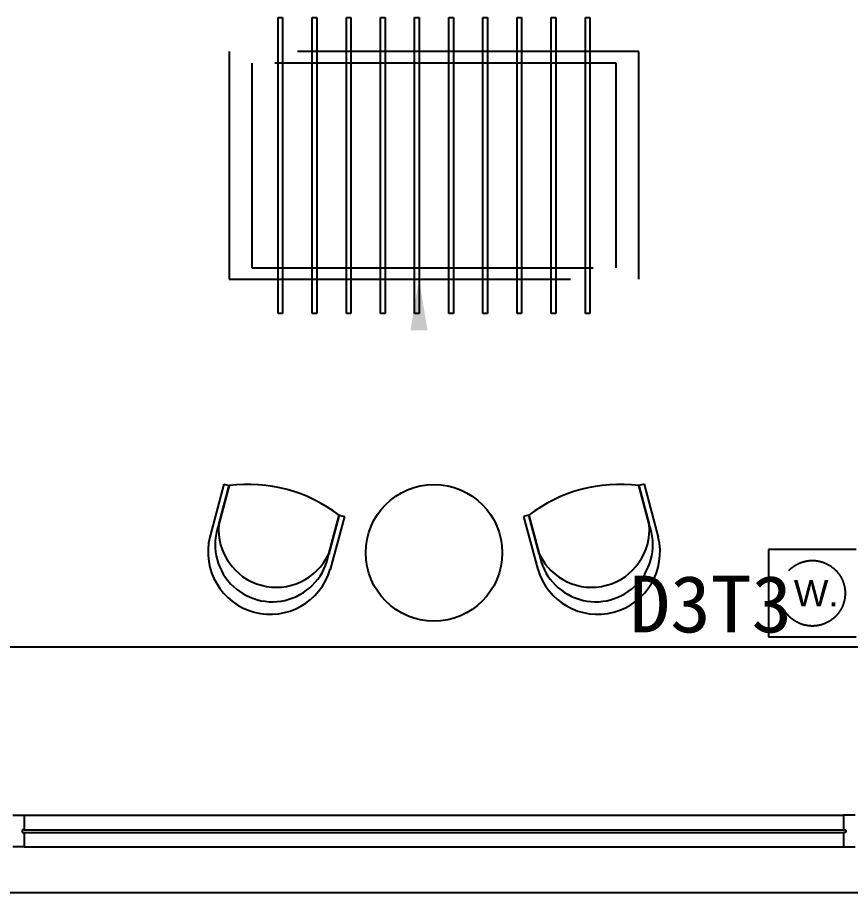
# Model space of a CAD drawing. Header units: millimetres. Extents: x 526420 to 928802, y 401925 to 509768.
# Drawn here: x 889102 to 892762, y 415779 to 419624 of the extents above; entities that cross this region are included whole.
import ezdxf

# ---------------------------------------------------------------- set-up
doc = ezdxf.new("R2010")
doc.units = ezdxf.units.MM
doc.header["$LTSCALE"] = 3000
doc.header["$MEASUREMENT"] = 0
for name, pattern in [('DASH', [0.35, 0.25, -0.1]), ('DASHED2', [0.375, 0.25, -0.125]), ('HIDDEN', [0.375, 0.25, -0.125])]:
    doc.linetypes.add(name, pattern=pattern)
doc.layers.get('0').update_dxf_attribs({"linetype": 'CONTINUOUS'})
for name, color, linetype in [('D-GJG', 7, 'CONTINUOUS'), ('P-FURNI-A', 7, 'CONTINUOUS'), ('P-FURNI-I', 7, 'CONTINUOUS'), ('P-WALL', 7, 'CONTINUOUS')]:
    doc.layers.add(name, color=color, linetype=linetype)
doc.styles.get("Standard").update_dxf_attribs({"font": 'romans.shx', "width": 0.65, "bigfont": 'hzfs1.shx'})
doc.styles.add('TITLE', font='ARIAL.TTF')

msp = doc.modelspace()

# ---------------------------------------------------------------- linework, layer by layer
at = {"color": 0}
for p, q in [((890009.1, 417573), (889946.9, 417341)), ((890009.1, 417573), (890031.6, 417567)), ((891855.4, 417573), (891832.8, 417567)), ((891855.4, 417573), (891917.5, 417341)), ((889986.6, 417396.3), (890031.6, 417567)), ((890031.6, 417567), (889986.6, 417396.3)), ((890032.3, 417566.9), (889986.6, 417396.3)), ((891832.1, 417566.9), (891877.8, 417396.3)), ((891877.8, 417396.3), (891832.8, 417567)), ((891832.8, 417567), (891877.8, 417396.3)), ((890469.6, 417266.9), (890515.3, 417437.5)), ((890469.6, 417266.9), (890515.3, 417437.5)), ((890516, 417437.3), (890469.7, 417267)), ((890538.5, 417431.2), (890476.3, 417199.1)), ((890515.3, 417437.5), (890538.5, 417431.2)), ((891349.2, 417437.5), (891325.9, 417431.2)), ((891325.9, 417431.2), (891388.1, 417199.1)), ((891348.5, 417437.3), (891394.8, 417267)), ((891394.8, 417266.9), (891349.2, 417437.5)), ((891394.8, 417266.9), (891349.2, 417437.5))]:
    msp.add_line(p, q, dxfattribs=at)
for centre, radius, start, end in [((890116.1, 416913.9), 658.4, 52.6831, 97.3169), ((891748.3, 416913.9), 658.4, 82.6831, 127.3169), ((890221.7, 417307.9), 251.2, 159.3868, 350.6132), ((890239.5, 417374.2), 253.9, 175.0001, 334.9999), ((891624.9, 417374.2), 253.9, 205.0001, 4.9999), ((891642.7, 417307.9), 251.2, 189.3868, 20.6132), ((890213.2, 417275.9), 274.1, 166.2558, 343.7442), ((891651.3, 417275.9), 274.1, 196.2558, 13.7442)]:
    msp.add_arc(centre, radius, start, end, dxfattribs=at)
at = {"layer": 'D-GJG', "color": 0, "ltscale": 2}
for p, q in [((889082.2, 416119.1), (889132.2, 416119.1)), ((889132.2, 416119.1), (892732.2, 416119.2)), ((889132.2, 416119.1), (889132.2, 416055.1)), ((892782.2, 416119.1), (892732.2, 416119.1)), ((892732.2, 416119.1), (892732.2, 416055.1)), ((889132.2, 416055.1), (889122.2, 416055.1)), ((889122.2, 416055.1), (889122.2, 416043.1)), ((889122.2, 416043.1), (889132.2, 416043.1)), ((889132.2, 416055.1), (892732.2, 416055.1)), ((889132.2, 416043.1), (889132.2, 415979.1)), ((889132.2, 416043.1), (892732.2, 416043.1)), ((892732.2, 416055.1), (892742.2, 416055.1)), ((892742.2, 416043.1), (892732.2, 416043.1)), ((892732.2, 416043.1), (892732.2, 415979.1)), ((892742.2, 416055.1), (892742.2, 416043.1)), ((889132.2, 415979.1), (889082.2, 415979.1)), ((889132.2, 415979.1), (892732.2, 415979.2)), ((892732.2, 415979.1), (892782.2, 415979.1))]:
    msp.add_line(p, q, dxfattribs=at)
at = {"layer": 'P-FURNI-A', "color": 0, "ltscale": 100}
msp.add_line((888292.2, 416859.1), (892862.2, 416859), dxfattribs=at)
at = {"layer": 'P-FURNI-I', "color": 0, "linetype": 'DASHED2', "ltscale": 2}
for p, q in [((890247.2, 419624.1), (890267.2, 419624.1)), ((890247.2, 418324.1), (890247.2, 419624.1)), ((890267.2, 419624.1), (890267.2, 418324.1)), ((890397.2, 419624.1), (890417.2, 419624.1)), ((890397.2, 418324.1), (890397.2, 419624.1)), ((890417.2, 419624.1), (890417.2, 418324.1)), ((890547.2, 419624.1), (890567.2, 419624.1)), ((890547.2, 418324.1), (890547.2, 419624.1)), ((890567.2, 419624.1), (890567.2, 418324.1)), ((890697.2, 419624.1), (890717.2, 419624.1)), ((890697.2, 418324.1), (890697.2, 419624.1)), ((890717.2, 419624.1), (890717.2, 418324.1)), ((890847.2, 419624.1), (890867.2, 419624.1)), ((890847.2, 418324.1), (890847.2, 419624.1)), ((890867.2, 419624.1), (890867.2, 418324.1)), ((890997.2, 419624.1), (891017.2, 419624.1)), ((890997.2, 418324.1), (890997.2, 419624.1)), ((891017.2, 419624.1), (891017.2, 418324.1)), ((891147.2, 419624.1), (891167.2, 419624.1)), ((891147.2, 418324.1), (891147.2, 419624.1)), ((891167.2, 419624.1), (891167.2, 418324.1)), ((891297.2, 419624.1), (891317.2, 419624.1)), ((891297.2, 418324.1), (891297.2, 419624.1)), ((891317.2, 419624.1), (891317.2, 418324.1)), ((891447.2, 419624.1), (891467.2, 419624.1)), ((891447.2, 418324.1), (891447.2, 419624.1)), ((891467.2, 419624.1), (891467.2, 418324.1)), ((891597.2, 419624.1), (891617.2, 419624.1)), ((891597.2, 418324.1), (891597.2, 419624.1)), ((891617.2, 419624.1), (891617.2, 418324.1)), ((891832.2, 419474.1), (890032.2, 419474.1)), ((890032.2, 419474.1), (890032.2, 418474.1)), ((891832.2, 418474.1), (891832.2, 419474.1)), ((891732.2, 419424.1), (890132.2, 419424.1)), ((890132.2, 419424.1), (890132.2, 418524.1)), ((891732.2, 418524.1), (891732.2, 419424.1)), ((890132.2, 418524.1), (891732.2, 418524.1)), ((890032.2, 418474.1), (891832.2, 418474.1)), ((890267.2, 418324.1), (890247.2, 418324.1)), ((890417.2, 418324.1), (890397.2, 418324.1)), ((890567.2, 418324.1), (890547.2, 418324.1)), ((890717.2, 418324.1), (890697.2, 418324.1)), ((890867.2, 418324.1), (890847.2, 418324.1)), ((891017.2, 418324.1), (890997.2, 418324.1)), ((891167.2, 418324.1), (891147.2, 418324.1)), ((891317.2, 418324.1), (891297.2, 418324.1)), ((891467.2, 418324.1), (891447.2, 418324.1)), ((891617.2, 418324.1), (891597.2, 418324.1))]:
    msp.add_line(p, q, dxfattribs=at)
at = {"layer": 'P-FURNI-I', "color": 0, "linetype": 'DASH'}
for p, q in [((892786.6, 417286), (892402.6, 417286)), ((892402.6, 417286), (892402.6, 416902)), ((892402.6, 416902), (892786.6, 416902))]:
    msp.add_line(p, q, dxfattribs=at)
at = {"layer": 'P-FURNI-I', "color": 0, "ltscale": 2}
msp.add_circle((890932.2, 417271.8), 300, dxfattribs=at)
at = {"layer": 'P-FURNI-I', "color": 0, "linetype": 'HIDDEN', "ltscale": 0.5}
msp.add_circle((892594.6, 417094), 144, dxfattribs=at)
at = {"layer": 'P-FURNI-I', "color": 0, "ltscale": 2}
msp.add_solid([(890828.8, 418249.1), (890866.3, 418474.1), (890903.8, 418249.1)], dxfattribs=at)
at = {"layer": 'P-WALL', "color": 0, "ltscale": 100}
msp.add_line((888532.2, 415779.1), (913332.2, 415779.1), dxfattribs=at)

# ---------------------------------------------------------------- texts
at = {"layer": 'P-FURNI-I', "color": 0, "linetype": 'DASH', "style": 'TITLE'}
msp.add_text('W.', height=115.2, dxfattribs=at).set_placement((892513.3, 417036.7))
at = {"layer": 'P-FURNI-I', "color": 6, "ltscale": 0.7, "insert": (891791.4, 417171.8), "char_height": 250, "width": 339.372, "attachment_point": 1}
msp.add_mtext('{\\fKaiTi_GB2312|b0|i0|c134|p49;\\W1.05;\\C3;D3T3}', dxfattribs=at)

doc.saveas('drawing.dxf')
